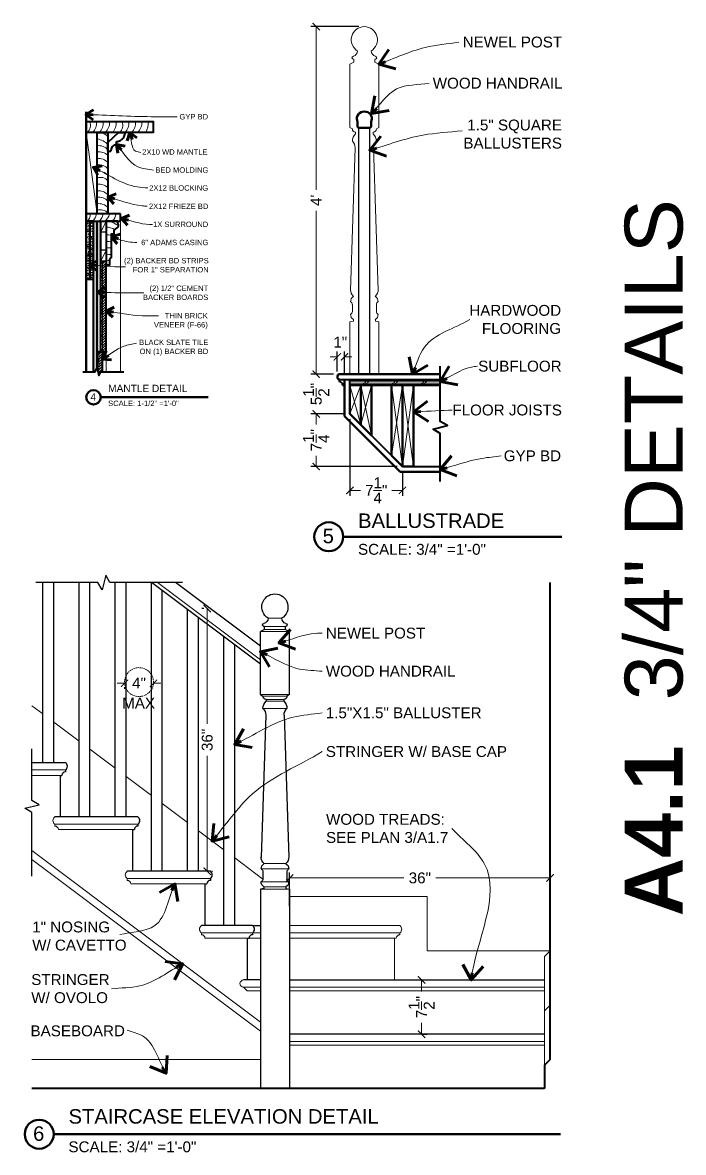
# Model space of a CAD drawing. Header units: inches. Extents: x -54 to 15382, y 469 to 41738.
# Drawn here: x 714.7 to 806, y 3213 to 3369 of the extents above; entities that cross this region are included whole.
import ezdxf

# ---------------------------------------------------------------- set-up
doc = ezdxf.new("R2010")
doc.units = ezdxf.units.IN
doc.header["$MEASUREMENT"] = 0
doc.linetypes.add('DASHED2', pattern=[0.375, 0.25, -0.125])
doc.layers.get('0').update_dxf_attribs({"lineweight": 9})
for name, color, linetype, lineweight in [('1', 7, 'Continuous', 9), ('2', 7, 'Continuous', 18), ('3', 7, 'Continuous', 30), ('4', 7, 'Continuous', 40), ('5', 7, 'Continuous', 50), ('A-DIMSx', 7, 'Continuous', 9), ('A-TEXTx', 7, 'Continuous', 18), ('TB-11x17', 7, 'Continuous', 50)]:
    doc.layers.add(name, color=color, linetype=linetype, lineweight=lineweight)
doc.styles.get("Standard").update_dxf_attribs({"font": 'arial.ttf'})
doc.dimstyles.get("Standard").update_dxf_attribs({"dimtxt": 3, "dimasz": 2, "dimexe": 0.03125, "dimexo": 0.0625, "dimgap": 0.03125, "dimtad": 0, "dimtoh": 1, "dimdec": 4, "dimlfac": 0.99985, "dimzin": 0, "dimdsep": 46, "dimlunit": 4, "dimtxsty": 'Standard', "dimblk": 'ARCHTICK', "dimblk1": 'ARCHTICK', "dimblk2": 'ARCHTICK', "dimcen": 0.09, "dimclrt": 256, "dimadec": 0, "dimazin": 0, "dimtfac": 1, "dimtdec": 4, "dimtofl": 0, "dimtmove": 0, "dimatfit": 3, "dimfxl": 1, "dimtolj": 1, "dimtzin": 0, "dimarcsym": 0})
pattern_1 = [(50, (0, 0), (0.71726018, -0.06275213), [0.075, -0.825]), (355, (0, 0), (-0.13875133, 0.75219213), [0.06, -0.66]), (100.4514, (0.0598, -0.0052), (0.57850938, 0.68943954), [0.06374019, -0.70114211]), (46.1842, (0, 0.2), (1.06724105, -0.16551901), [0.1125, -1.2375]), (96.6356, (0.0889, 0.1862), (0.9346627, 0.97411787), [0.0956103, -1.051713]), (351.1842, (0, 0.2), (0.93466195, 0.9741186), [0.09, -0.99]), (21, (0.1, 0.15), (0.59690705, -0.40261889), [0.075, -0.825]), (326, (0.1, 0.15), (0.24331533, 0.72515005), [0.06, -0.66]), (71.4514, (0.14974, 0.11645), (0.84022263, 0.3225305), [0.06374019, -0.70114211]), (37.5, (0, 0), (0.012159855, 0.332893854), [0, -0.652, 0, -0.67, 0, -0.6625]), (7.5, (0, 0), (0.263069537, 0.394411712), [0, -0.382, 0, -0.637, 0, -0.2525]), (-32.5, (-0.223, 0), (0.533822436, -0.022554872), [0, -0.25, 0, -0.78, 0, -1.035]), (-42.5, (-0.323, 0), (0.58318617, 0.10010498), [0, -0.325, 0, -0.518, 0, -0.735])]

# ---------------------------------------------------------------- blocks, each defined once
blk = doc.blocks.new('Newel Post 1')
for p, q in [((572.02, 3270.02), (571.57, 3269.79)), ((571.57, 3262.75), (571.57, 3269.79)), ((572.02, 3270.35), (571.96, 3270.35)), ((572.02, 3270.02), (572.02, 3270.35)), ((574.35, 3270.02), (574.35, 3270.35)), ((574.35, 3270.35), (574.41, 3270.35)), ((574.35, 3270.02), (574.8, 3269.79)), ((574.8, 3262.75), (574.8, 3269.79)), ((571.57, 3262.75), (571.85, 3262.59)), ((572.2, 3262.2), (572.2, 3262)), ((574.17, 3262.2), (574.17, 3262)), ((574.8, 3262.75), (574.52, 3262.59)), ((572.16, 3260.47), (571.65, 3244.58)), ((574.21, 3260.47), (574.72, 3244.58)), ((571.85, 3243.01), (571.85, 3242.22)), ((574.52, 3243.01), (574.52, 3242.22)), ((571.96, 3241.16), (571.57, 3241.08)), ((571.57, 3241.08), (571.57, 3235.25)), ((571.96, 3241.31), (571.96, 3241.16)), ((574.41, 3241.31), (574.41, 3241.16)), ((574.41, 3241.16), (574.8, 3241.08)), ((574.8, 3241.08), (574.8, 3235.25))]:
    blk.add_line(p, q)
for centre, radius, start, end in [((573.19, 3272.51), 1.46, 300.7684, 239.19), ((571.75, 3271.32), 0.687, 287.9525, 354.7278), ((574.62, 3271.32), 0.687, 185.2722, 252.0475), ((571.97, 3270.51), 0.157, 90.171, 270.171), ((574.41, 3270.51), 0.157, 269.829, 89.829), ((572.24, 3262.59), 0.391, 179.3857, 264.5887), ((574.13, 3262.59), 0.391, 275.4113, 0.6143), ((572.83, 3261.25), 0.986, 129.7978, 181.7467), ((571.01, 3260.42), 1.16, 2.8228, 43.5169), ((573.54, 3261.25), 0.986, 358.2533, 50.2022), ((575.36, 3260.42), 1.16, 136.4831, 177.1772), ((572.56, 3244.6), 0.908, 175.2989, 229.2469), ((573.81, 3244.6), 0.908, 310.7531, 4.7011), ((572.34, 3243.33), 0.693, 123.1827, 180.8676), ((571.44, 3242.98), 0.403, 4.4772, 59.195), ((574.03, 3243.33), 0.693, 359.1324, 56.8173), ((574.93, 3242.98), 0.403, 120.805, 175.5228), ((571.38, 3242.29), 0.472, 305.0625, 351.2653), ((574.99, 3242.29), 0.472, 188.7347, 234.9375), ((572.31, 3241.88), 0.661, 177.5834, 238.3663), ((574.06, 3241.88), 0.661, 301.6337, 2.4166)]:
    blk.add_arc(centre, radius, start, end)
blk = doc.blocks.new('_ArchTick')
at = {"color": 0, "linetype": 'ByBlock', "lineweight": 0, "const_width": 0.15}
blk.add_lwpolyline([(-0.5, -0.5), (0.5, 0.5)], dxfattribs=at)
blk = doc.blocks.new('*D351')
at = {"layer": 'A-DIMSx', "color": 0, "lineweight": -2, "ltscale": 0.1}
for p, q in [((759.92, 3314.21), (759.92, 3303.65)), ((767.18, 3306.94), (767.18, 3303.65))]:
    blk.add_line(p, q, dxfattribs=at)
at = {"layer": 'A-DIMSx', "color": 0, "lineweight": 5, "ltscale": 0.1}
for p, q in [((759.92, 3304.4), (761.37, 3304.4)), ((767.18, 3304.4), (765.72, 3304.4))]:
    blk.add_line(p, q, dxfattribs=at)
at = {"layer": 'A-DIMSx', "color": 0, "lineweight": 5, "rotation": 180}
blk.add_blockref('_ArchTick', (759.92, 3304.4), dxfattribs=at)
at = {"layer": 'A-DIMSx', "color": 0, "lineweight": 5}
blk.add_blockref('_ArchTick', (767.18, 3304.4), dxfattribs=at)
at = {"layer": 'A-DIMSx', "ltscale": 0.25, "insert": (763.55, 3304.4), "char_height": 1.5, "attachment_point": 5}
blk.add_mtext('\\A1;7{\\H1.000000x;\\S1/4;}"', dxfattribs=at)
blk = doc.blocks.new('*D352')
at = {"layer": 'A-DIMSx', "color": 0, "lineweight": -2, "ltscale": 0.1}
for p, q in [((759.17, 3314.95), (754.51, 3314.95)), ((766.43, 3307.69), (754.51, 3307.69))]:
    blk.add_line(p, q, dxfattribs=at)
at = {"layer": 'A-DIMSx', "color": 0, "lineweight": 5, "ltscale": 0.1}
for p, q in [((755.26, 3314.95), (755.26, 3313.5)), ((755.26, 3307.69), (755.26, 3309.15))]:
    blk.add_line(p, q, dxfattribs=at)
at = {"layer": 'A-DIMSx', "color": 0, "lineweight": 5}
for p, rotation in [((755.26, 3314.95), 90), ((755.26, 3307.69), 270)]:
    blk.add_blockref('_ArchTick', p, dxfattribs=dict(at, rotation=rotation))
at = {"layer": 'A-DIMSx', "ltscale": 0.25, "insert": (755.26, 3311.32), "char_height": 1.5, "attachment_point": 5, "rotation": 90}
blk.add_mtext('\\A1;7{\\H1.000000x;\\S1/4;}"', dxfattribs=at)
blk = doc.blocks.new('*D353')
at = {"layer": 'A-DIMSx', "color": 0, "lineweight": 5, "ltscale": 0.1}
for p, q in [((755.26, 3320.44), (755.26, 3321.44)), ((755.26, 3314.95), (755.26, 3313.95))]:
    blk.add_line(p, q, dxfattribs=at)
at = {"layer": 'A-DIMSx', "color": 0, "lineweight": -2, "ltscale": 0.1}
for p, q in [((757.67, 3320.44), (754.51, 3320.44)), ((759.17, 3314.95), (754.51, 3314.95))]:
    blk.add_line(p, q, dxfattribs=at)
at = {"layer": 'A-DIMSx', "color": 0, "lineweight": 5}
for p, rotation in [((755.26, 3320.44), 270), ((755.26, 3314.95), 90)]:
    blk.add_blockref('_ArchTick', p, dxfattribs=dict(at, rotation=rotation))
at = {"layer": 'A-DIMSx', "ltscale": 0.25, "insert": (755.26, 3317.7), "char_height": 1.5, "attachment_point": 5, "rotation": 90}
blk.add_mtext('\\A1;5{\\H1.000000x;\\S1/2;}"', dxfattribs=at)
blk = doc.blocks.new('*D354')
at = {"layer": 'A-DIMSx', "color": 0, "lineweight": -2, "ltscale": 0.1}
for p, q in [((761.17, 3368.43), (754.51, 3368.43)), ((757.67, 3320.44), (754.51, 3320.44))]:
    blk.add_line(p, q, dxfattribs=at)
at = {"layer": 'A-DIMSx', "color": 0, "lineweight": 5, "ltscale": 0.1}
for p, q in [((755.26, 3368.43), (755.26, 3345.9)), ((755.26, 3320.44), (755.26, 3342.97))]:
    blk.add_line(p, q, dxfattribs=at)
at = {"layer": 'A-DIMSx', "color": 0, "lineweight": 5}
for p, rotation in [((755.26, 3368.43), 90), ((755.26, 3320.44), 270)]:
    blk.add_blockref('_ArchTick', p, dxfattribs=dict(at, rotation=rotation))
at = {"layer": 'A-DIMSx', "ltscale": 0.25, "insert": (755.26, 3344.44), "char_height": 1.5, "attachment_point": 5, "rotation": 90}
blk.add_mtext("\\A1;4'", dxfattribs=at)
blk = doc.blocks.new('*D355')
at = {"layer": 'A-DIMSx', "color": 0, "lineweight": 5, "ltscale": 0.1}
for p, q in [((758.18, 3322.83), (757.18, 3322.83)), ((759.17, 3322.83), (760.17, 3322.83))]:
    blk.add_line(p, q, dxfattribs=at)
at = {"layer": 'A-DIMSx', "color": 0, "lineweight": -2, "ltscale": 0.1}
for p, q in [((758.18, 3320.82), (758.18, 3323.58)), ((759.17, 3320.44), (759.17, 3323.58))]:
    blk.add_line(p, q, dxfattribs=at)
at = {"layer": 'A-DIMSx', "color": 0, "lineweight": 5}
blk.add_blockref('_ArchTick', (758.18, 3322.83), dxfattribs=at)
at = {"layer": 'A-DIMSx', "color": 0, "lineweight": 5, "rotation": 180}
blk.add_blockref('_ArchTick', (759.17, 3322.83), dxfattribs=at)
at = {"layer": 'A-DIMSx', "ltscale": 0.25, "insert": (758.59, 3324.85), "char_height": 1.5, "attachment_point": 5}
blk.add_mtext('\\A1;1"', dxfattribs=at)
blk = doc.blocks.new('*D443')
at = {"layer": 'A-DIMSx', "color": 0, "lineweight": -2, "ltscale": 0.1}
for p, q in [((739.74, 3288.07), (739.46, 3288.07)), ((740.85, 3251.8), (740.96, 3251.8))]:
    blk.add_line(p, q, dxfattribs=at)
at = {"layer": 'A-DIMSx', "color": 0, "lineweight": 5, "ltscale": 0.1}
for p, q in [((740.21, 3288.07), (740.21, 3272.14)), ((740.21, 3251.8), (740.21, 3267.74))]:
    blk.add_line(p, q, dxfattribs=at)
at = {"layer": 'A-DIMSx', "color": 0, "lineweight": 5}
for p, rotation in [((740.21, 3288.07), 90), ((740.21, 3251.8), 270)]:
    blk.add_blockref('_ArchTick', p, dxfattribs=dict(at, rotation=rotation))
at = {"layer": 'A-DIMSx', "ltscale": 0.25, "insert": (740.21, 3269.94), "char_height": 1.5, "attachment_point": 5, "rotation": 90}
blk.add_mtext('\\A1;36"', dxfattribs=at)
blk = doc.blocks.new('*D444')
at = {"layer": 'A-DIMSx', "color": 0, "lineweight": -2, "ltscale": 0.1}
for p, q in [((751.59, 3246.99), (751.59, 3251.63)), ((787.57, 3246.99), (787.57, 3251.63))]:
    blk.add_line(p, q, dxfattribs=at)
at = {"layer": 'A-DIMSx', "color": 0, "lineweight": 5, "ltscale": 0.1}
for p, q in [((751.59, 3250.88), (767.38, 3250.88)), ((787.57, 3250.88), (771.78, 3250.88))]:
    blk.add_line(p, q, dxfattribs=at)
at = {"layer": 'A-DIMSx', "color": 0, "lineweight": 5, "rotation": 180}
blk.add_blockref('_ArchTick', (751.59, 3250.88), dxfattribs=at)
at = {"layer": 'A-DIMSx', "color": 0, "lineweight": 5}
blk.add_blockref('_ArchTick', (787.57, 3250.88), dxfattribs=at)
at = {"layer": 'A-DIMSx', "ltscale": 0.25, "insert": (769.58, 3250.88), "char_height": 1.5, "attachment_point": 5}
blk.add_mtext('\\A1;36"', dxfattribs=at)
blk = doc.blocks.new('*D445')
at = {"layer": 'A-DIMSx', "color": 0, "lineweight": 5, "ltscale": 0.1}
for p, q in [((769.82, 3236.8), (769.82, 3235.21)), ((769.82, 3229.3), (769.82, 3230.89))]:
    blk.add_line(p, q, dxfattribs=at)
at = {"layer": 'A-DIMSx', "color": 0, "lineweight": -2, "ltscale": 0.1}
for p, q in [((769.94, 3236.8), (770.57, 3236.8)), ((769.94, 3229.3), (770.57, 3229.3))]:
    blk.add_line(p, q, dxfattribs=at)
at = {"layer": 'A-DIMSx', "color": 0, "lineweight": 5}
for p, rotation in [((769.82, 3236.8), 90), ((769.82, 3229.3), 270)]:
    blk.add_blockref('_ArchTick', p, dxfattribs=dict(at, rotation=rotation))
at = {"layer": 'A-DIMSx', "ltscale": 0.25, "insert": (769.82, 3233.05), "char_height": 1.5, "attachment_point": 5, "rotation": 90}
blk.add_mtext('\\A1;7{\\H1.000000x;\\S1/2;}"', dxfattribs=at)
blk = doc.blocks.new('*D517')
at = {"layer": 'A-DIMSx', "color": 0, "lineweight": 5, "ltscale": 0.1}
for p, q in [((728.79, 3277.76), (727.79, 3277.76)), ((732.79, 3277.76), (733.79, 3277.76))]:
    blk.add_line(p, q, dxfattribs=at)
at = {"layer": 'A-DIMSx', "color": 0, "lineweight": -2, "ltscale": 0.1}
for p, q in [((728.79, 3277.22), (728.79, 3277.01)), ((732.79, 3277.01), (732.79, 3277.01))]:
    blk.add_line(p, q, dxfattribs=at)
at = {"layer": 'A-DIMSx', "color": 0, "lineweight": 5}
blk.add_blockref('_ArchTick', (728.79, 3277.76), dxfattribs=at)
at = {"layer": 'A-DIMSx', "color": 0, "lineweight": 5, "rotation": 180}
blk.add_blockref('_ArchTick', (732.79, 3277.76), dxfattribs=at)
at = {"layer": 'A-DIMSx', "ltscale": 0.25, "insert": (730.79, 3277.8), "char_height": 1.5, "attachment_point": 5}
blk.add_mtext('\\A1;4"', dxfattribs=at)

msp = doc.modelspace()

# ---------------------------------------------------------------- hatches: boundary and pattern name
at = {"layer": '1', "ltscale": 0.1}
h = msp.add_hatch(dxfattribs=at)
h.set_pattern_fill('AR-CONC', color=256, scale=0.1, style=0)
h.set_pattern_definition(pattern_1)
h.paths.add_polyline_path([(724.0000785, 3333.5560792), (724.0000785, 3341.5560792), (723.5000785, 3341.5560792), (723.5000785, 3333.5560792)])
h = msp.add_hatch(dxfattribs=at)
h.set_pattern_fill('AR-CONC', color=256, scale=0.1, style=0)
h.set_pattern_definition(pattern_1)
h.paths.add_polyline_path([(724.5000785, 3333.5560792), (724.5000785, 3341.5560792), (724.0000785, 3341.5560792), (724.0000785, 3333.5560792)])
h = msp.add_hatch(dxfattribs=at)
h.set_pattern_fill('AR-CONC', color=256, scale=0.1, style=0)
h.set_pattern_definition(pattern_1)
h.paths.add_polyline_path([(725.0000785, 3321.2270213), (725.0000785, 3341.5560792), (724.5000785, 3341.5560792), (724.5000785, 3320.758916), (724.7034297, 3320.758916), (724.9921048, 3321.258916)])
h = msp.add_hatch(dxfattribs=at)
h.set_pattern_fill('AR-CONC', color=256, scale=0.1, style=0)
h.set_pattern_definition(pattern_1)
h.paths.add_polyline_path([(725.5000785, 3323.5560792), (725.5000785, 3341.5560792), (725.0000785, 3341.5560792), (725.0000785, 3323.5560792)])
h = msp.add_hatch(dxfattribs=at)
h.set_pattern_fill('AR-CONC', color=256, scale=0.1, style=0)
h.set_pattern_definition(pattern_1)
h.paths.add_polyline_path([(725.7500785, 3323.5560792), (725.7500785, 3336.0560792), (725.5000785, 3336.0560792), (725.5000785, 3323.5560792)])
at = {"layer": '1', "ltscale": 0.25}
h = msp.add_hatch(dxfattribs=at)
h.set_pattern_fill('ANSI31', color=256, scale=2, style=0)
h.paths.add_polyline_path([(726.2500785, 3323.5560792), (726.2500785, 3335.5560792), (726.2500785, 3336.0560792), (725.7500785, 3336.0560792), (725.7500785, 3323.5560792)])
at = {"layer": '1', "ltscale": 0.1}
h = msp.add_hatch(dxfattribs=at)
h.set_pattern_fill('AR-CONC', color=256, scale=0.1, style=0)
h.set_pattern_definition(pattern_1)
h.paths.add_polyline_path([(725.2500785, 3320.2727268), (725.2500785, 3323.5560792), (725.0000785, 3323.5560792), (725.0000785, 3321.2270213), (725.2421048, 3320.258916)])
at = {"layer": '1', "ltscale": 0.25}
h = msp.add_hatch(dxfattribs=at)
h.set_pattern_fill('ANSI31', color=256, scale=2, style=0)
h.paths.add_polyline_path([(725.7500785, 3320.758916), (725.7500785, 3323.5560792), (725.2500785, 3323.5560792), (725.2500785, 3320.2727268), (725.5307799, 3320.758916)])

# ---------------------------------------------------------------- linework, layer by layer
for p, q in [((723.5000785, 3353.8060792), (725.0000785, 3342.5560792)), ((725.5000785, 3340.0560792), (726.2500785, 3341.5560792)), ((728.2500785, 3341.5560792), (728.2500785, 3320.758916)), ((725.5000785, 3336.0560792), (726.2500785, 3337.5560792)), ((726.2500785, 3323.5560792), (726.2500785, 3320.758916)), ((759.9163873, 3318.9423955), (761.4163873, 3313.4585046)), ((761.4163873, 3318.9423955), (759.9163873, 3314.9585046)), ((761.4163873, 3318.9423955), (762.9163873, 3311.9646924)), ((762.9163873, 3318.9423955), (761.4163873, 3313.4585046)), ((765.6824964, 3318.9423955), (767.1824964, 3307.6923955)), ((767.1824964, 3318.9423955), (765.6824964, 3309.1923955)), ((767.1824964, 3318.9423955), (768.6824964, 3307.6923955)), ((767.1824964, 3307.6923955), (768.6824964, 3318.9423955)), ((751.0046029, 3285.6165874), (748.1274535, 3285.6165874)), ((748.6391365, 3286.7378659), (750.4928575, 3286.7385387)), ((747.5660282, 3284.9182033), (751.5660282, 3284.9182033)), ((748.1274535, 3285.2061925), (751.0046029, 3285.2061925)), ((747.5660282, 3276.196881), (751.5660282, 3276.196881)), ((751.2245648, 3276.001759), (747.9074916, 3276.001759)), ((717.5070949, 3273.5282729), (716.0000785, 3274.6585352)), ((748.346516, 3275.5139542), (750.7855404, 3275.5139542)), ((750.7855404, 3275.2700517), (748.346516, 3275.2700517)), ((751.2245648, 3274.294442), (747.9074916, 3274.294442)), ((722.5070949, 3269.7782729), (719.0070949, 3272.4032729)), ((727.5070949, 3266.0282729), (724.0070949, 3268.6532729)), ((716.0000785, 3265.798646), (720.6465974, 3265.798646)), ((732.5070949, 3262.2782729), (729.0070949, 3264.9032729)), ((737.5070949, 3258.5282729), (734.0070949, 3261.1532729)), ((719.1465974, 3258.298646), (730.6465974, 3258.298646)), ((742.5070949, 3254.7782729), (739.0070949, 3257.4032729)), ((747.9028189, 3250.7314799), (744.0070949, 3253.6532729)), ((748.0538331, 3252.8554175), (751.0782233, 3252.8554175)), ((751.4668669, 3252.1237102), (747.6651895, 3252.1237102)), ((729.1465974, 3250.798646), (740.6465974, 3250.798646)), ((747.6651895, 3250.3676127), (751.4668669, 3250.3676127)), ((748.053833, 3249.6359054), (751.0782233, 3249.6359054)), ((751.5660282, 3249.3432224), (747.5660282, 3249.3432224)), ((770.576693, 3248.298646), (751.5660282, 3248.298646)), ((770.576693, 3240.798646), (770.576693, 3248.298646)), ((739.3965974, 3243.298646), (746.4854414, 3243.298646)), ((747.5660282, 3243.298646), (746.4854414, 3243.298646)), ((787.5660282, 3240.798646), (770.576693, 3240.798646)), ((786.8160282, 3240.048646), (787.5660282, 3240.798646)), ((745.2354414, 3235.798646), (745.7354414, 3235.298646)), ((745.2354414, 3235.798646), (747.5660282, 3235.798646)), ((751.5660282, 3235.798646), (786.8160282, 3235.798646)), ((786.8160282, 3232.548646), (787.5660282, 3233.298646)), ((751.5660282, 3228.298646), (786.8160282, 3228.298646))]:
    msp.add_line(p, q, dxfattribs=at)
at = {"layer": '1'}
for p, q in [((761.6611152, 3318.9423955), (762.4111152, 3319.6923955)), ((762.0146685, 3318.9423955), (762.7646685, 3319.6923955)), ((765.6611152, 3318.9423955), (766.4111152, 3319.6923955)), ((766.0146685, 3318.9423955), (766.7646685, 3319.6923955)), ((769.6611152, 3318.9423955), (770.4111152, 3319.6923955)), ((770.0146685, 3318.9423955), (770.7646685, 3319.6923955)), ((759.9163873, 3319.4679901), (772.4028251, 3319.4679901)), ((759.9163873, 3319.2179901), (772.4028251, 3319.2179901)), ((747.5660282, 3229.734073), (716.0000785, 3253.4085352)), ((745.9854414, 3242.548646), (747.5660282, 3242.548646)), ((751.5660282, 3242.548646), (766.076693, 3242.548646))]:
    msp.add_line(p, q, dxfattribs=at)
at = {"layer": '1', "linetype": 'DASHED2', "ltscale": 0.75}
msp.add_circle((730.7903, 3277.918773), 2, dxfattribs=at)
at = {"layer": '1', "ltscale": 0.25}
for centre, radius, start, end in [((722.7948259, 3354.8071096), 1.2943343, 309.340347409, 22.674964183), ((723.1914742, 3355.0870081), 1.7422556, 312.674787646, 7.223488081), ((724.074845, 3355.1048456), 1.7682715, 312.736403476, 6.534555906), ((724.8266562, 3355.1811915), 1.8883115, 313.262353477, 3.792153104), ((725.6828419, 3355.0943105), 1.945696, 318.540324438, 6.248425815), ((727.2638222, 3354.8071096), 1.2943343, 309.340347409, 22.674964183), ((727.6604705, 3355.0870081), 1.7422556, 312.674787646, 7.223488081), ((728.5438413, 3355.1048456), 1.7682715, 312.736403476, 6.534555906), ((729.2956525, 3355.1811915), 1.8883115, 313.262353477, 3.792153104), ((728.9661424, 3355.2708312), 3.1256127, 332.054677654, 0.646146992), ((724.6399555, 3350.4400194), 2.5016707, 41.965098926, 81.723346763), ((724.3116704, 3350.6108314), 3.4443221, 50.55280165, 68.076857868), ((725.2069167, 3350.2815545), 1.715807, 41.090224014, 96.923768997), ((725.2118472, 3349.207839), 1.945696, 48.540324438, 96.248425815), ((725.1249662, 3348.3516532), 1.8883115, 43.262353477, 93.792153104), ((725.2013121, 3347.599842), 1.7682715, 42.736403476, 96.534555906), ((725.2191496, 3346.7164712), 1.7422556, 42.674787646, 97.223488081), ((725.4990481, 3346.3198229), 1.2943343, 39.340347409, 112.674964183), ((725.2118472, 3344.7388426), 1.945696, 48.540324438, 96.248425815), ((725.1249662, 3343.8826569), 1.8883115, 43.262353477, 93.792153104), ((725.2013121, 3343.1308457), 1.7682715, 42.736403476, 96.534555906), ((725.2191496, 3342.2474749), 1.7422556, 42.674787646, 97.223488081), ((725.4990481, 3341.8508266), 1.2943343, 39.340347409, 112.674964183), ((723.0969317, 3342.3197039), 0.9229666, 304.171610662, 14.839002027), ((723.1236213, 3342.8896195), 1.8269847, 313.120880371, 349.480900829), ((723.9640304, 3342.940929), 1.9068385, 313.426702269, 348.356233758), ((724.4650775, 3343.2124662), 2.3420093, 314.988359325, 343.516469631), ((725.4670719, 3337.6869355), 4.0568898, 52.380884445, 72.500898626), ((725.5757267, 3342.9144119), 2.0724657, 319.048597092, 350.043430417), ((726.1677469, 3338.4012185), 2.3512333, 57.336197822, 87.993302326), ((726.4618472, 3337.7388426), 1.945696, 73.941027319, 96.248425815), ((726.3749662, 3336.8826569), 1.8883115, 70.667907201, 93.792153104), ((726.4513121, 3336.1308457), 1.7682715, 71.920243976, 96.534555906), ((726.4691496, 3335.2474749), 1.7422556, 72.25768801, 97.223488081), ((726.7490481, 3334.8508266), 1.2943343, 89.071569363, 112.674964183), ((745.2354414, 3236.298646), 0.5, 90, 270)]:
    msp.add_arc(centre, radius, start, end, dxfattribs=at)
at = {"layer": '2', "ltscale": 0.25}
for p, q in [((725.7500785, 3336.0560792), (725.7500785, 3323.5560792)), ((786.8160282, 3236.798646), (786.8160282, 3240.048646)), ((786.8160282, 3225.048646), (786.8160282, 3236.798646))]:
    msp.add_line(p, q, dxfattribs=at)
at = {"layer": '2'}
for p, q in [((725.2500785, 3320.2727268), (725.2500785, 3323.5560792)), ((747.5660282, 3281.0044461), (733.332961, 3291.6792465)), ((719.8965974, 3265.048646), (716.0000785, 3265.048646)), ((719.1465974, 3258.298646), (719.1465974, 3258.048646)), ((729.8965974, 3257.548646), (719.6465974, 3257.548646)), ((719.8965974, 3257.548646), (719.6465974, 3257.548646)), ((747.5660282, 3230.984073), (716.0000785, 3254.6585352)), ((729.1465974, 3250.798646), (729.1465974, 3250.548646)), ((739.8965974, 3250.048646), (729.6465974, 3250.048646)), ((729.8965974, 3250.048646), (729.6465974, 3250.048646)), ((739.3965974, 3243.298646), (739.3965974, 3243.048646)), ((751.5660282, 3244.298646), (766.826693, 3244.298646)), ((766.826693, 3243.298646), (751.5660282, 3243.298646)), ((766.826693, 3243.298646), (766.826693, 3243.048646)), ((745.7354414, 3242.548646), (739.8965974, 3242.548646)), ((740.1465974, 3242.548646), (739.8965974, 3242.548646)), ((766.076693, 3236.798646), (766.076693, 3242.548646)), ((766.076693, 3242.548646), (766.326693, 3242.548646)), ((747.5660282, 3235.298646), (745.7354414, 3235.298646)), ((786.8160282, 3235.298646), (751.5660282, 3235.298646)), ((786.8160282, 3227.798646), (751.5660282, 3227.798646)), ((747.5660282, 3225.798646), (716.0000785, 3225.798646))]:
    msp.add_line(p, q, dxfattribs=at)
for centre, radius, start, end in [((719.5215974, 3258.798646), 0.625, 126.869897646, 233.130102354), ((719.1465974, 3257.548646), 0.5, 0, 90), ((729.5215974, 3251.298646), 0.625, 126.869897646, 233.130102354), ((729.1465974, 3250.048646), 0.5, 0, 90), ((739.7715974, 3243.798646), 0.625, 126.869897646, 233.130102354), ((766.451693, 3243.798646), 0.625, 306.869897646, 53.130102354), ((739.3965974, 3242.548646), 0.5, 0, 90), ((766.826693, 3242.548646), 0.5, 90, 180)]:
    msp.add_arc(centre, radius, start, end, dxfattribs=at)
at = {"layer": '3'}
for p, q in [((761.1657302, 3320.4423955), (761.1657302, 3354.4423955)), ((762.6657302, 3320.4423955), (762.6657302, 3354.4423955)), ((747.5660282, 3280.3794461), (732.4996277, 3291.6792465)), ((732.5070949, 3291.673646), (732.4996277, 3291.6792465)), ((747.5660282, 3282.8794461), (735.832961, 3291.6792465)), ((720.6465974, 3266.798646), (716.0000785, 3266.798646)), ((719.8965974, 3265.048646), (720.1465974, 3265.048646)), ((719.8965974, 3265.048646), (719.8965974, 3259.298646)), ((720.6465974, 3265.798646), (720.6465974, 3265.548646)), ((730.6465974, 3259.298646), (719.1465974, 3259.298646)), ((729.8965974, 3257.548646), (729.8965974, 3251.798646)), ((729.8965974, 3257.548646), (730.1465974, 3257.548646)), ((730.6465974, 3258.298646), (730.6465974, 3258.048646)), ((740.6465974, 3251.798646), (729.1465974, 3251.798646)), ((739.8965974, 3250.048646), (739.8965974, 3244.298646)), ((739.8965974, 3250.048646), (740.1465974, 3250.048646)), ((740.6465974, 3250.798646), (740.6465974, 3250.548646)), ((746.4854414, 3244.298646), (739.3965974, 3244.298646)), ((746.4854414, 3244.298646), (747.5660282, 3244.298646)), ((746.4854414, 3243.298646), (746.4854414, 3243.048646)), ((745.7354414, 3242.548646), (745.7354414, 3236.798646)), ((745.7354414, 3242.548646), (745.9854414, 3242.548646)), ((747.5660282, 3236.798646), (745.2354414, 3236.798646)), ((751.5660282, 3236.798646), (786.8160282, 3236.798646)), ((786.8160282, 3229.298646), (751.5660282, 3229.298646))]:
    msp.add_line(p, q, dxfattribs=at)
at = {"layer": '3', "ltscale": 0.25}
for p, q in [((726.2500785, 3340.0560792), (725.5000785, 3340.0560792)), ((726.2500785, 3337.5560792), (725.5000785, 3337.5560792)), ((717.5070949, 3266.798646), (717.5070949, 3291.6792465)), ((719.0070949, 3266.798646), (719.0070949, 3291.6792465)), ((722.5070949, 3259.298646), (722.5070949, 3291.6792465)), ((724.0070949, 3259.298646), (724.0070949, 3291.6792465)), ((727.5070949, 3259.298646), (727.5070949, 3291.6792465)), ((729.0070949, 3259.298646), (729.0070949, 3291.6792465)), ((732.5070949, 3251.798646), (732.5070949, 3291.673646)), ((734.0070949, 3251.798646), (734.0070949, 3290.548646)), ((737.5070949, 3251.798646), (737.5070949, 3287.923646)), ((739.0070949, 3251.798646), (739.0070949, 3286.798646)), ((742.5070949, 3244.298646), (742.5070949, 3284.173646)), ((744.0070949, 3244.298646), (744.0070949, 3283.048646)), ((787.5660282, 3236.798646), (787.5660282, 3272.798646)), ((747.5660282, 3242.1169191), (747.5660282, 3221.798646)), ((751.5660282, 3242.1169191), (751.5660282, 3221.798646))]:
    msp.add_line(p, q, dxfattribs=at)
at = {"layer": '3', "ltscale": 0.25, "flags": 128}
for points in [[(736.8119242, 3291.6792465), (726.7661543, 3291.6792465), (726.188804, 3292.6792465), (725.688804, 3290.6792465), (725.1114537, 3291.6792465), (716.5453731, 3291.6792465)], [(716.0000785, 3251.1189134), (716.0000785, 3259.9211691), (715.0000785, 3260.4985194), (717.0000785, 3260.9985194), (716.0000785, 3261.5758697), (716.0000785, 3268.700997)]]:
    msp.add_lwpolyline(points, dxfattribs=at)
at = {"layer": '3'}
for centre, radius, start, end in [((720.2715974, 3266.298646), 0.625, 306.869897646, 53.130102354), ((720.6465974, 3265.048646), 0.5, 90, 180), ((730.2715974, 3258.798646), 0.625, 306.869897646, 53.130102354), ((730.6465974, 3257.548646), 0.5, 90, 180), ((740.2715974, 3251.298646), 0.625, 306.869897646, 53.130102354), ((740.6465974, 3250.048646), 0.5, 90, 180), ((746.1104414, 3243.798646), 0.625, 306.869897646, 53.130102354), ((746.4854414, 3242.548646), 0.5, 90, 180)]:
    msp.add_arc(centre, radius, start, end, dxfattribs=at)
at = {"layer": '4'}
for p, q in [((727.9535523, 3353.8060792), (726.5000785, 3352.4235457)), ((726.5000785, 3351.2335398), (726.5000785, 3352.4235457)), ((727.6677814, 3352.1589996), (727.6692239, 3352.5494748)), ((727.9535523, 3353.8060792), (728.8759058, 3353.8060792)), ((726.5000785, 3351.2335398), (726.8786114, 3351.2335398)), ((728.2500785, 3342.5560792), (723.5000785, 3342.5560792)), ((723.5000785, 3341.5560792), (728.2500785, 3341.5560792)), ((724.5000785, 3320.758916), (724.5000785, 3341.5560792)), ((725.0000785, 3321.2270213), (725.0000785, 3341.5560792)), ((725.5000785, 3323.5560792), (725.5000785, 3341.5560792)), ((728.2500785, 3341.5560792), (728.2500785, 3342.5560792)), ((726.2500785, 3323.5560792), (726.2500785, 3335.5560792)), ((725.7500785, 3320.758916), (725.7500785, 3323.5560792)), ((725.7500785, 3323.5560792), (726.2500785, 3323.5560792)), ((758.4163873, 3319.6923955), (772.4028251, 3319.6923955)), ((758.4163873, 3319.6923955), (758.4163873, 3319.4423955)), ((758.4163873, 3319.6923955), (758.4163873, 3319.4423955)), ((759.9163873, 3318.9423955), (759.9163873, 3319.6923955)), ((758.9163873, 3318.9423955), (759.1663873, 3318.9423955)), ((767.1824964, 3307.6923955), (759.9163873, 3314.9585046)), ((767.1824964, 3307.6923955), (772.4028251, 3307.6923955))]:
    msp.add_line(p, q, dxfattribs=at)
at = {"layer": '4', "ltscale": 0.25}
for p, q in [((725.5000785, 3336.0560792), (726.2500785, 3336.0560792)), ((725.0000785, 3323.5560792), (725.7500785, 3323.5560792)), ((787.5660282, 3225.798646), (787.5660282, 3291.6628731)), ((786.8160282, 3225.048646), (787.5660282, 3225.798646)), ((786.8160282, 3225.048646), (786.8160282, 3221.798646)), ((786.8160282, 3221.798646), (716.0000785, 3221.798646))]:
    msp.add_line(p, q, dxfattribs=at)
at = {"layer": '4', "flags": 128}
for points in [[(723.5000785, 3355.3060792), (732.7500785, 3355.3060792), (732.7500785, 3353.8060792), (723.5000785, 3353.8060792), (723.5000785, 3355.3060792)], [(726.5000785, 3342.5560792), (725.0000785, 3342.5560792), (725.0000785, 3353.8060792), (726.5000785, 3353.8060792), (726.5000785, 3342.5560792)], [(724.0000785, 3341.5560792), (723.5000785, 3341.5560792), (723.5000785, 3333.5560792), (724.0000785, 3333.5560792), (724.0000785, 3341.5560792), (723.5000785, 3341.5560792)], [(724.5000785, 3341.5560792), (724.0000785, 3341.5560792), (724.0000785, 3333.5560792), (724.5000785, 3333.5560792), (724.5000785, 3341.5560792), (724.0000785, 3341.5560792)], [(726.2500785, 3341.5560792), (726.2500785, 3335.5560792), (726.7500785, 3335.5560792), (726.7500785, 3335.7296132), (726.7592637, 3336.0097584), (726.7791725, 3336.2600405), (726.8289445, 3336.4355757), (726.8827551, 3336.5156659), (726.9273489, 3336.5444151), (726.9691929, 3336.5522616), (727.0000785, 3336.5560792), (727.0000785, 3339.8234588), (727.3580772, 3339.8234588), (727.3580772, 3340.315566), (727.7655435, 3340.6525346), (727.8851531, 3340.7721442), (727.9370619, 3340.8620529), (727.9494163, 3340.9362665), (727.9494163, 3341.0277296), (727.9370222, 3341.1240655), (727.9161877, 3341.2018209), (727.8818859, 3341.2612333), (727.8459903, 3341.2886409), (727.8459903, 3341.5560792), (726.2500785, 3341.5560792)]]:
    msp.add_lwpolyline(points, dxfattribs=at)
at = {"layer": '4'}
for points in [[(723.0411393, 3320.758916), (724.7034297, 3320.758916), (724.9921048, 3321.258916), (725.2421048, 3320.258916), (725.5307799, 3320.758916), (728.6924283, 3320.758916)], [(772.4028251, 3305.620522), (772.4028251, 3312.2696835), (771.4028251, 3312.8470338), (773.4028251, 3313.3470338), (772.4028251, 3313.924384), (772.4028251, 3321.5448162)]]:
    msp.add_lwpolyline(points, dxfattribs=at)
for centre, radius, start, end in [((727.7667556, 3351.2753955), 0.88913, 96.391172664, 182.698195686), ((758.4163873, 3318.9423955), 0.5, 0, 90)]:
    msp.add_arc(centre, radius, start, end, dxfattribs=at)
msp.add_open_spline([(727.6692239, 3352.5494748), (727.7930409, 3352.5724254), (727.9698797, 3352.6065073), (728.2136524, 3352.7139447), (728.4253418, 3352.860574), (728.604322, 3353.0445208), (728.7482723, 3353.2614241), (728.8506561, 3353.5097908), (728.8676625, 3353.6873297), (728.8759058, 3353.8060792)], degree=3, knots=[0.00922251727, 0.00922251727, 0.00922251727, 0.00922251727, 0.15599743056, 0.29907985379, 0.435083524, 0.56914394097, 0.71039501728, 0.85316887949, 0.99677546723, 0.99677546723, 0.99677546723, 0.99677546723], dxfattribs=at)
at = {"layer": '5'}
for p, q in [((723.5000785, 3320.758916), (723.5000785, 3356.6782767)), ((772.4028251, 3320.4423955), (758.4163873, 3320.4423955)), ((759.1663873, 3319.6923955), (759.1663873, 3314.6478444)), ((772.4028251, 3318.9423955), (759.9163873, 3318.9423955)), ((766.8718362, 3306.9423955), (759.1663873, 3314.6478444)), ((772.4028251, 3306.9423955), (766.8718362, 3306.9423955))]:
    msp.add_line(p, q, dxfattribs=at)
at = {"layer": '5', "ltscale": 0.25}
msp.add_line((761.2219105, 3354.4423955), (762.6095499, 3354.4423955), dxfattribs=at)
at = {"layer": '5', "ltscale": 0.1}
for p, q in [((725.5000785, 3317.2508975), (740.3589868, 3317.2508975)), ((759.0000785, 3297.9998619), (789.1998238, 3297.9998619)), ((719.0000785, 3215.5008975), (789.0000785, 3215.5008975))]:
    msp.add_line(p, q, dxfattribs=at)
at = {"layer": '5', "ltscale": 0.25}
for points in [[(759.9163873, 3318.9423955), (759.9163873, 3314.9585046), (761.4163873, 3313.4585046), (761.4163873, 3318.9423955), (759.9163873, 3318.9423955)], [(761.4163873, 3318.9423955), (761.4163873, 3313.4585046), (762.9163873, 3311.9583869), (762.9163873, 3318.9423955), (761.4163873, 3318.9423955)], [(765.6824964, 3318.9423955), (767.1824964, 3318.9423955), (767.1824964, 3307.6923955), (765.6824964, 3309.1923955), (765.6824964, 3318.9423955)], [(767.1824964, 3318.9423955), (768.6824964, 3318.9423955), (768.6824964, 3307.6923955), (767.1824964, 3307.6923955), (767.1824964, 3318.9423955)]]:
    msp.add_lwpolyline(points, dxfattribs=at)
at = {"layer": '5', "ltscale": 0.1}
for centre, radius in [((724.5000785, 3317.2508975), 1), ((757.0000785, 3297.9998619), 2), ((717.0000785, 3215.5008975), 2)]:
    msp.add_circle(centre, radius, dxfattribs=at)
at = {"layer": '5', "ltscale": 0.25}
for centre, radius, start, end in [((761.8446816, 3355.7242344), 0.9707646, 85.802870427, 196.877513065), ((761.9867787, 3355.7242344), 0.9707646, 343.122486935, 94.197129573), ((759.2063549, 3354.9423955), 1.7810008, 352.929414178, 16.304436451), ((761.2219105, 3354.6923955), 0.25, 172.929414178, 270), ((762.6095499, 3354.6923955), 0.25, 270, 7.070585822), ((764.6251055, 3354.9423955), 1.7810008, 163.695563549, 187.070585822)]:
    msp.add_arc(centre, radius, start, end, dxfattribs=at)
at = {"layer": '5'}
msp.add_arc((758.6013496, 3320.0673955), 0.418134, 116.254020926, 243.745979074, dxfattribs=at)

# ---------------------------------------------------------------- block references
at = {"layer": '1', "ltscale": 0.25, "xscale": -1.239024390244359, "yscale": 1.239024390244359, "zscale": 1.239024390244359}
msp.add_blockref('Newel Post 1', (1472.1066392, -688.1055682), dxfattribs=at)
at = {"layer": '3', "ltscale": 0.25, "xscale": -1.239024390244359, "yscale": 1.239024390244359, "zscale": 1.239024390244359}
msp.add_blockref('Newel Post 1', (1459.7562801, -766.4310447), dxfattribs=at)

# ---------------------------------------------------------------- texts
at = {"ltscale": 0.5, "insert": (801.9320518, 3295.0946399), "char_height": 8, "attachment_point": 5, "rotation": 90}
msp.add_mtext('{\\fArial|b1|i0|c0|p34;A4.1\\fArial|b0|i0|c1|p0;  3/4" DETAILS}', dxfattribs=at)
at = {"ltscale": 0.1}
for s, insert, char_height, width, attachment_point in [('{MANTLE DETAIL }', (726.525053, 3318.979423), 1, 78.053664802, 1), ('{4}', (724.4656397, 3317.2938586), 1, 2.787644522, 5), ('{BALLUSTRADE}', (761.0500274, 3301.206913), 2, 156.107329603, 1), ('{5}', (756.931201, 3298.0857842), 2, 5.575289045, 5), ('{STAIRCASE ELEVATION DETAIL}', (721.0500274, 3218.9579486), 2, 156.107329603, 1), ('{6}', (716.931201, 3215.5708697), 2, 5.575289045, 5)]:
    msp.add_mtext(s, dxfattribs=dict(at, insert=insert, char_height=char_height, width=width, attachment_point=attachment_point))
at = {"layer": 'A-DIMSx', "ltscale": 0.25, "insert": (730.7287945, 3275.014628), "char_height": 1.5, "attachment_point": 5}
msp.add_mtext('{MAX}', dxfattribs=at)
at = {"layer": 'A-TEXTx', "ltscale": 0.25, "char_height": 1.5, "attachment_point": 6}
for s, insert, width in [('{NEWEL POST }', (789.2353173, 3366.2845868), 13.871154894), ('{WOOD HANDRAIL }', (789.2894399, 3360.6059871), 17.977186112), ('{1.5" SQUARE BALLUSTERS}', (789.2160384, 3353.5817727), 13.832154007), ('{HARDWOOD FLOORING}', (789.0971146, 3327.9870096), 12.554385158), ('{SUBFLOOR}', (789.1643227, 3321.5381161), 18.218886384), ('{FLOOR JOISTS}', (789.210649, 3315.4809108), 15.06656286), ('{GYP BD}', (789.0874888, 3309.1586636), 7.966576394)]:
    msp.add_mtext(s, dxfattribs=dict(at, insert=insert, width=width))
at = {"layer": 'A-TEXTx', "ltscale": 0.5}
for s, insert, char_height, attachment_point in [('{GYP BD}', (740.3294718, 3355.9813579), 0.75, 6), ('{2X10 WD MANTLE}', (740.2517413, 3351.1155152), 0.75, 6), ('{BED MOLDING}', (740.3720334, 3348.6216919), 0.75, 6), ('{2X12 BLOCKING}', (740.343849, 3346.1469469), 0.75, 6), ('{2X12 FRIEZE BD}', (740.3720113, 3343.620235), 0.75, 6), ('{1X SURROUND}', (740.3498414, 3341.1237746), 0.75, 6), ('{6" ADAMS CASING}', (740.361942, 3338.6209112), 0.75, 6), ('{(2) BACKER BD STRIPS\\PFOR 1" SEPARATION}', (740.4164907, 3335.4841458), 0.75, 6), ('{(2) 1/2" CEMENT\\PBACKER BOARDS}', (740.3527571, 3331.6723501), 0.75, 6), ('{THIN BRICK\\PVENEER (F-66)}', (740.2911426, 3327.7715892), 0.75, 6), ('{BLACK SLATE TILE\\PON (1) BACKER BD}', (740.3574831, 3324.0998979), 0.75, 6), ('{NEWEL POST}', (756.5898122, 3284.6760263), 1.5, 4), ('{WOOD HANDRAIL}', (756.5898122, 3279.4223266), 1.5, 4), ('{1.5"X1.5" BALLUSTER}', (756.5898122, 3273.6742738), 1.5, 4), ('{STRINGER W/ BASE CAP}', (756.5898122, 3268.3216563), 1.5, 4), ('WOOD TREADS:\\PSEE PLAN 3/A1.7', (756.6226612, 3257.7133286), 1.5, 4), ('{1" NOSING\\PW/ CAVETTO}', (716.0353358, 3242.8532117), 1.5, 4), ('{STRINGER \\PW/ OVOLO}', (715.9016387, 3235.5923407), 1.5, 4), ('{BASEBOARD}', (715.7995292, 3229.7619707), 1.5, 4)]:
    msp.add_mtext(s, dxfattribs=dict(at, insert=insert, char_height=char_height, attachment_point=attachment_point))
at = {"layer": 'TB-11x17', "ltscale": 0.5, "attachment_point": 1}
for s, insert, char_height, width in [('{SCALE: 1-1/2" =1\'-0"}', (726.5198107, 3316.7853058), 0.75, 18.269044989), ('{SCALE: 3/4" =1\'-0"}', (761.0395429, 3297.0071394), 1.5, 24.358726652), ('{SCALE: 3/4" =1\'-0"}', (721.0395429, 3214.508175), 1.5, 24.358726652)]:
    msp.add_mtext(s, dxfattribs=dict(at, insert=insert, char_height=char_height, width=width))

# ---------------------------------------------------------------- dimensions: what is measured, and where the dimension line sits
at = {"layer": 'A-DIMSx', "ltscale": 0.1}
for base, p1, p2, picture, middle in [((755.259174, 3368.4298688), (758.4163873, 3320.4423955), (761.9151344, 3368.4298688), '*D354', (755.259174, 3344.4361322)), ((755.259174, 3320.4423955), (759.9163873, 3314.9514871), (758.4163873, 3320.4423955), '*D353', (755.259174, 3317.6969413)), ((755.259174, 3314.9514871), (767.1824964, 3307.6923955), (759.9163873, 3314.9514871), '*D352', (755.259174, 3311.3219413)), ((769.8242045, 3229.298646), (769.1910282, 3236.798646), (769.1910282, 3229.298646), '*D445', (769.8242045, 3233.048646))]:
    dim = msp.add_linear_dim(base=base, p1=p1, p2=p2, angle=90, dimstyle='Standard', override={"dimtxt": 1.5, "dimasz": 1, "dimexe": 0.75, "dimexo": 0.75, "dimgap": 0.75, "dimlfac": -47.9928, "dimtmove": 2, "dimlwd": 5}, dxfattribs=at)
    dim.commit()
    dim.dimension.update_dxf_attribs({"geometry": picture, "text_midpoint": middle})
for base, p1, p2, picture, middle in [((759.1663873, 3322.8267282), (758.1832156, 3320.0673955), (759.1663873, 3319.6923955), '*D355', (758.592837, 3324.8512724)), ((732.7903, 3277.7565053), (728.7903, 3277.969436), (732.7903, 3277.7565053), '*D517', (730.7903, 3277.7956167))]:
    dim = msp.add_linear_dim(base=base, p1=p1, p2=p2, dimstyle='Standard', override={"dimtxt": 1.5, "dimasz": 1, "dimexe": 0.75, "dimexo": 0.75, "dimgap": 0.75, "dimlfac": -47.9928, "dimtmove": 2, "dimlwd": 5}, dxfattribs=at)
    dim.commit()
    dim.dimension.update_dxf_attribs({"geometry": picture, "text_midpoint": middle, "dimtype": 160})
dim = msp.add_linear_dim(base=(759.9163873, 3304.4011333), p1=(767.1824964, 3307.6923955), p2=(759.9163873, 3314.9585046), dimstyle='Standard', override={"dimtxt": 1.5, "dimasz": 1, "dimexe": 0.75, "dimexo": 0.75, "dimgap": 0.75, "dimlfac": -47.9928, "dimtmove": 2, "dimlwd": 5}, dxfattribs=at)
dim.commit()
dim.dimension.update_dxf_attribs({"geometry": '*D351', "text_midpoint": (763.5494418, 3304.4011333)})
dim = msp.add_linear_dim(base=(740.2137038, 3288.0736948), p1=(740.1032063, 3251.798646), p2=(740.4894368, 3288.0736948), angle=90, text='36"', dimstyle='Standard', override={"dimtxt": 1.5, "dimasz": 1, "dimexe": 0.75, "dimexo": 0.75, "dimgap": 0.75, "dimlfac": -47.9928, "dimtmove": 2, "dimlwd": 5}, dxfattribs=at)
dim.commit()
dim.dimension.update_dxf_attribs({"geometry": '*D443', "text_midpoint": (740.2137038, 3269.9361704)})
dim = msp.add_linear_dim(base=(787.5660282, 3250.8779106), p1=(751.5899017, 3246.240736), p2=(787.5660282, 3246.240736), text='36"', dimstyle='Standard', override={"dimtxt": 1.5, "dimasz": 1, "dimexe": 0.75, "dimexo": 0.75, "dimgap": 0.75, "dimlfac": -47.9928, "dimtmove": 2, "dimlwd": 5}, dxfattribs=at)
dim.commit()
dim.dimension.update_dxf_attribs({"geometry": '*D444', "text_midpoint": (769.577965, 3250.8779106)})

# ---------------------------------------------------------------- leaders
at = {"layer": 'A-TEXTx', "path_type": 1, "annotation_type": 0, "has_hookline": 1}
for points, override, hookline_direction, text_width in [([(763.9163873, 3363.2436797), (770.2928322, 3365.5376913), (774.9722379, 3366.2845868)], {"dimasz": 2, "dimgap": 0.75, "dimldrblk": 'Open90', "dimlwd": 65535}, 0, 13.5378581), ([(762.9157302, 3356.4423955), (766.3704266, 3359.8281987), (770.8454642, 3360.6059871)], {"dimasz": 2, "dimgap": 0.75, "dimldrblk": 'Open90', "dimlwd": 65535}, 0, 17.8291269), ([(723.4593946, 3356.2860002), (732.4732166, 3355.9919667), (736.0666941, 3355.9813579)], {"dimasz": 1, "dimgap": 0.125, "dimldrblk": 'Open90', "dimlwd": 65535}, 0, 3.8528308), ([(762.6657302, 3351.3800103), (769.9939912, 3353.4449261), (775.4350537, 3354.0416626)], {"dimasz": 2, "dimgap": 0.75, "dimldrblk": 'Open90', "dimlwd": 65535}, 0, 13.3526603), ([(729.5349503, 3353.8060792), (730.3241405, 3351.2535902), (731.0539368, 3351.0549326)], {"dimasz": 1, "dimgap": 0.125, "dimldrblk": 'Open90', "dimlwd": 65535}, 0, 8.9375853), ([(727.6677814, 3352.1589996), (730.6427979, 3349.0562818), (732.8114024, 3348.6216919)], {"dimasz": 1, "dimgap": 0.125, "dimldrblk": 'Open90', "dimlwd": 65535}, 0, 7.1879263), ([(724.4833332, 3348.9767132), (730.531318, 3346.2947154), (732.0215302, 3346.1469469)], {"dimasz": 1, "dimgap": 0.125, "dimldrblk": 'Open90', "dimlwd": 65535}, 0, 8.0566166), ([(726.5000785, 3344.9016105), (731.2097401, 3343.6769942), (731.9227962, 3343.620235)], {"dimasz": 1, "dimgap": 0.125, "dimldrblk": 'Open90', "dimlwd": 65535}, 0, 8.1287517), ([(728.3459978, 3341.9140552), (732.2480037, 3341.123545), (732.6342983, 3341.1237746)], {"dimasz": 1, "dimgap": 0.125, "dimldrblk": 'Open90', "dimlwd": 65535}, 0, 7.4616303), ([(727.0000785, 3339.4004453), (729.3014874, 3338.7084669), (730.4913071, 3338.6209112)], {"dimasz": 1, "dimgap": 0.125, "dimldrblk": 'Open90', "dimlwd": 65535}, 0, 9.1698499), ([(724.0000785, 3335.5071868), (728.5873723, 3335.2481831), (728.9261971, 3335.2552601)], {"dimasz": 1, "dimgap": 0.125, "dimldrblk": 'Open90', "dimlwd": 65535}, 0, 11.5840723), ([(725.0487901, 3331.7654735), (728.8585285, 3331.6505569), (731.4599187, 3331.6723501)], {"dimasz": 1, "dimgap": 0.125, "dimldrblk": 'Open90', "dimlwd": 65535}, 0, 8.8879604), ([(726.2548152, 3329.1208917), (731.2564039, 3328.5007083), (733.4876688, 3328.4972484)], {"dimasz": 1, "dimgap": 0.125, "dimldrblk": 'Open90', "dimlwd": 65535}, 0, 7.4094475), ([(768.5772062, 3320.4423955), (770.2194548, 3324.1726631), (776.4736918, 3327.9870096)], {"dimasz": 2, "dimgap": 0.75, "dimldrblk": 'Open90', "dimlwd": 65535}, 0, 12.4195089), ([(725.7500785, 3322.5219315), (728.6913439, 3324.2977095), (730.4585397, 3324.7157948)], {"dimasz": 1, "dimgap": 0.125, "dimldrblk": 'Open90', "dimlwd": 65535}, 0, 9.4118349), ([(772.4028251, 3319.4143557), (776.6937134, 3321.4128547), (777.5254282, 3321.5381161)], {"dimasz": 2, "dimgap": 0.25, "dimldrblk": 'Open90', "dimlwd": 65535}, 0, 11.4167804), ([(768.7170286, 3315.2206558), (773.5297034, 3315.4629497), (774.0411662, 3315.4809108)], {"dimasz": 2, "dimgap": 0.25, "dimldrblk": 'Open90', "dimlwd": 65535}, 0, 14.8547067), ([(772.4028251, 3307.2698686), (778.1286837, 3308.8098817), (780.8324474, 3309.1586636)], {"dimasz": 2, "dimgap": 0.25, "dimldrblk": 'Open90', "dimlwd": 65535}, 0, 7.7056617), ([(750.1084556, 3283.3380194), (755.2270797, 3284.648194), (756.0898122, 3284.6760263)], {"dimasz": 2, "dimgap": 0.5, "dimldrblk": 'Open90', "dimlwd": 65535}, 0, 13.5378581), ([(747.5660282, 3282.1130422), (752.9741334, 3279.7226426), (756.0898122, 3279.4223266)], {"dimasz": 2, "dimgap": 0.5, "dimldrblk": 'Open90', "dimlwd": 65535}, 0, 17.8291269), ([(744.0070949, 3269.3276811), (752.075948, 3273.0735615), (756.0898122, 3273.6742738)], {"dimasz": 2, "dimgap": 0.5, "dimldrblk": 'Open90', "dimlwd": 65535}, 0, 21.2772851), ([(740.8744517, 3255.9734161), (746.4568077, 3262.4789297), (756.0898122, 3268.3216563)], {"dimasz": 2, "dimgap": 0.5, "dimldrblk": 'Open90', "dimlwd": 65535}, 0, 24.8584584), ([(776.6808774, 3236.8024965), (778.4820109, 3252.884329), (774.0061843, 3257.7133286)], {"dimasz": 2, "dimgap": 0.5, "dimldrblk": 'Open90', "dimlwd": 65535}, 1, 16.7005457), ([(735.7392586, 3250.048646), (732.9764827, 3244.3011727), (728.1339705, 3243.0517017)], {"dimasz": 2, "dimgap": 0.5, "dimldrblk": 'Open90', "dimlwd": 65535}, 1, 12.9290587), ([(736.8329767, 3239.0044847), (730.9071783, 3235.9894302), (726.9889836, 3235.5923407)], {"dimasz": 2, "dimgap": 0.5, "dimldrblk": 'Open90', "dimlwd": 65535}, 1, 10.7169168), ([(734.5316274, 3223.9060117), (731.2531433, 3229.0873374), (729.1584324, 3229.8715593)], {"dimasz": 2, "dimgap": 0.5, "dimldrblk": 'Open90', "dimlwd": 65535}, 1, 12.7776262)]:
    msp.add_leader(points, dimstyle='Standard', override=override, dxfattribs=dict(at, hookline_direction=hookline_direction, text_width=text_width))

doc.saveas('drawing.dxf')
